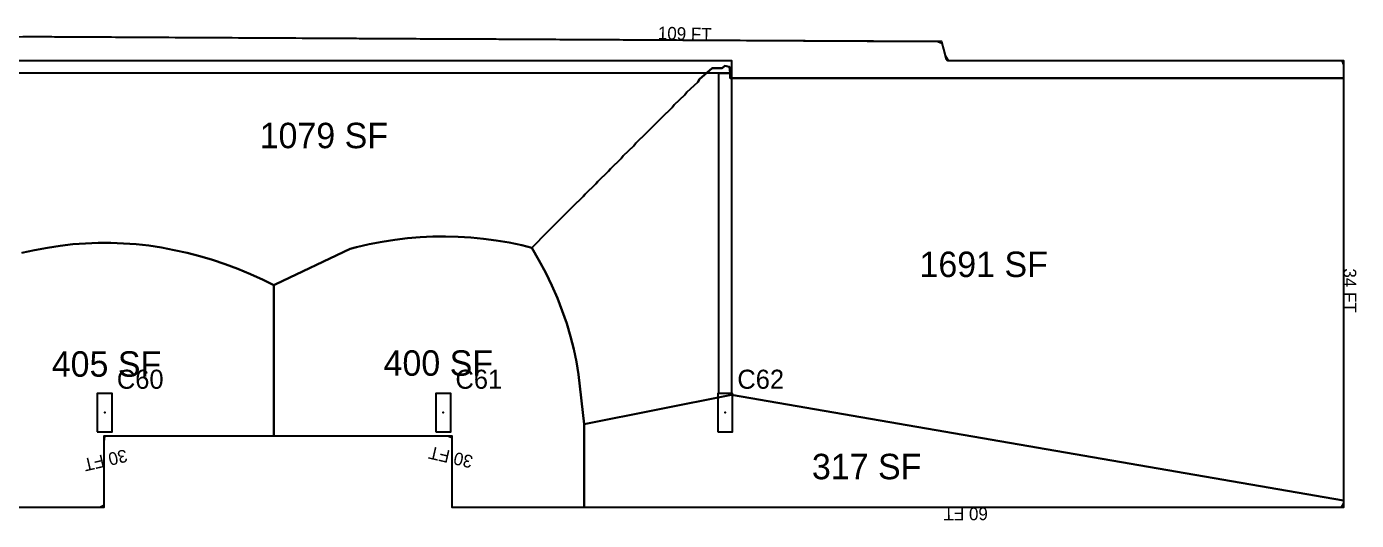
# Model space of a CAD drawing. Header units: metres. Extents: x 3272 to 9634, y 5311 to 56288.
# Drawn here: x 6947 to 8204, y 13495 to 13961 of the extents above; entities that cross this region are included whole.
import ezdxf
from ezdxf.enums import TextEntityAlignment as Align

# ---------------------------------------------------------------- set-up
doc = ezdxf.new("R2010")
doc.units = ezdxf.units.M
for name, color, linetype in [('BOUNDARY', 5, 'Continuous'), ('COL-LABEL', 2, 'Continuous'), ('COLS', 2, 'Continuous'), ('FLOOR_1_AREA_LABELS', 3, 'Continuous'), ('FLOOR_1_BOUNDARY', 5, 'Continuous'), ('FLOOR_1_COLUMNS', 7, 'Continuous'), ('FLOOR_1_FASCADE_COLUMNS', 30, 'Continuous'), ('FLOOR_1_FASCADE_WALLS', 4, 'Continuous'), ('FLOOR_1_LARGE_TRIBUTARY', 6, 'Continuous'), ('FLOOR_1_TRIBUTARY_COL_22', 2, 'Continuous'), ('FLOOR_1_TRIBUTARY_COL_55', 2, 'Continuous'), ('FLOOR_1_TRIBUTARY_COL_60', 2, 'Continuous'), ('FLOOR_1_WALL_TRIBUTARY_36', 1, 'Continuous'), ('FLOOR_1_WALL_TRIBUTARY_37', 1, 'Continuous'), ('WALL', 4, 'Continuous')]:
    doc.layers.add(name, color=color, linetype=linetype)

msp = doc.modelspace()

# ---------------------------------------------------------------- linework, layer by layer
at = {"layer": 'BOUNDARY'}
msp.add_lwpolyline([(6910, 13951.9), (7811.9, 13947.2), (7816.1, 13930.9), (7817.7, 13929.2), (8192, 13929.2), (8192, 13507.1), (7349.6, 13507.1), (7349.6, 13574.5), (7020.5, 13574.5), (7020.5, 13507.1), (6443.2, 13507.1)], dxfattribs=at)
at = {"layer": 'COLS'}
for points in [[(7014.2, 13578.7), (7028.2, 13578.7), (7028.2, 13614.7), (7014.2, 13614.7)], [(7334.2, 13578.7), (7348.2, 13578.7), (7348.2, 13614.7), (7334.2, 13614.7)], [(7600.6, 13578.7), (7614.6, 13578.7), (7614.6, 13614.7), (7600.6, 13614.7)]]:
    msp.add_lwpolyline(points, close=True, dxfattribs=at)
at = {"layer": 'FLOOR_1_BOUNDARY'}
msp.add_lwpolyline([(6910, 13951.9), (7811.9, 13947.2), (7816.1, 13930.9), (7817.7, 13929.2), (8192, 13929.2), (8192, 13507.1), (7349.6, 13507.1), (7349.6, 13574.5), (7020.5, 13574.5), (7020.5, 13507.1), (6443.2, 13507.1)], dxfattribs=at)
at = {"layer": 'FLOOR_1_COLUMNS'}
for p in [(7021.2, 13596.7), (7341.2, 13596.7), (7607.6, 13596.7)]:
    msp.add_point(p, dxfattribs=at)
at = {"layer": 'FLOOR_1_FASCADE_COLUMNS'}
for points in [[(7183.1, 13574.5), (7177.1, 13574.5), (7171.1, 13574.5), (7165.1, 13574.5), (7159.1, 13574.5), (7153.1, 13574.5), (7147.1, 13574.5), (7141.1, 13574.5), (7135.1, 13574.5), (7129.1, 13574.5), (7123.1, 13574.5), (7117.1, 13574.5), (7111.1, 13574.5), (7105.1, 13574.5), (7099.1, 13574.5), (7093.1, 13574.5), (7087.1, 13574.5), (7081.1, 13574.5), (7075.1, 13574.5), (7069.1, 13574.5), (7063.1, 13574.5), (7057.1, 13574.5), (7051.1, 13574.5), (7045.1, 13574.5), (7039.1, 13574.5), (7033.1, 13574.5), (7027.1, 13574.5), (7021.1, 13574.5), (7020.5, 13569), (7020.5, 13563), (7020.5, 13557), (7020.5, 13551), (7020.5, 13545), (7020.5, 13539), (7020.5, 13533), (7020.5, 13527), (7020.5, 13521), (7020.5, 13515), (7020.5, 13509), (7016.5, 13507.1), (7010.5, 13507.1), (7004.5, 13507.1), (6998.5, 13507.1), (6992.5, 13507.1), (6986.5, 13507.1), (6980.5, 13507.1), (6974.5, 13507.1), (6968.5, 13507.1), (6962.5, 13507.1), (6956.5, 13507.1), (6950.5, 13507.1), (6944.5, 13507.1)], [(7475.7, 13507.1), (7469.7, 13507.1), (7463.7, 13507.1), (7457.7, 13507.1), (7451.7, 13507.1), (7445.7, 13507.1), (7439.7, 13507.1), (7433.7, 13507.1), (7427.7, 13507.1), (7421.7, 13507.1), (7415.7, 13507.1), (7409.7, 13507.1), (7403.7, 13507.1), (7397.7, 13507.1), (7391.7, 13507.1), (7385.7, 13507.1), (7379.7, 13507.1), (7373.7, 13507.1), (7367.7, 13507.1), (7361.7, 13507.1), (7355.7, 13507.1), (7349.7, 13507.1), (7349.6, 13513), (7349.6, 13519), (7349.6, 13525), (7349.6, 13531), (7349.6, 13537), (7349.6, 13543), (7349.6, 13549), (7349.6, 13555), (7349.6, 13561), (7349.6, 13567), (7349.6, 13573), (7345.1, 13574.5), (7339.1, 13574.5), (7333.1, 13574.5), (7327.1, 13574.5), (7321.1, 13574.5), (7315.1, 13574.5), (7309.1, 13574.5), (7303.1, 13574.5), (7297.1, 13574.5), (7291.1, 13574.5), (7285.1, 13574.5), (7279.1, 13574.5), (7273.1, 13574.5), (7267.1, 13574.5), (7261.1, 13574.5), (7255.1, 13574.5), (7249.1, 13574.5), (7243.1, 13574.5), (7237.1, 13574.5), (7231.1, 13574.5), (7225.1, 13574.5), (7219.1, 13574.5), (7213.1, 13574.5), (7207.1, 13574.5), (7201.1, 13574.5), (7195.1, 13574.5), (7189.1, 13574.5), (7183.1, 13574.5)], [(8192, 13510.9), (8189.7, 13507.1), (8183.7, 13507.1), (8177.7, 13507.1), (8171.7, 13507.1), (8165.7, 13507.1), (8159.7, 13507.1), (8153.7, 13507.1), (8147.7, 13507.1), (8141.7, 13507.1), (8135.7, 13507.1), (8129.7, 13507.1), (8123.7, 13507.1), (8117.7, 13507.1), (8111.7, 13507.1), (8105.7, 13507.1), (8099.7, 13507.1), (8093.7, 13507.1), (8087.7, 13507.1), (8081.7, 13507.1), (8075.7, 13507.1), (8069.7, 13507.1), (8063.7, 13507.1), (8057.7, 13507.1), (8051.7, 13507.1), (8045.7, 13507.1), (8039.7, 13507.1), (8033.7, 13507.1), (8027.7, 13507.1), (8021.7, 13507.1), (8015.7, 13507.1), (8009.7, 13507.1), (8003.7, 13507.1), (7997.7, 13507.1), (7991.7, 13507.1), (7985.7, 13507.1), (7979.7, 13507.1), (7973.7, 13507.1), (7967.7, 13507.1), (7961.7, 13507.1), (7955.7, 13507.1), (7949.7, 13507.1), (7943.7, 13507.1), (7937.7, 13507.1), (7931.7, 13507.1), (7925.7, 13507.1), (7919.7, 13507.1), (7913.7, 13507.1), (7907.7, 13507.1), (7901.7, 13507.1), (7895.7, 13507.1), (7889.7, 13507.1), (7883.7, 13507.1), (7877.7, 13507.1), (7871.7, 13507.1), (7865.7, 13507.1), (7859.7, 13507.1), (7853.7, 13507.1), (7847.7, 13507.1), (7841.7, 13507.1), (7835.7, 13507.1), (7829.7, 13507.1), (7823.7, 13507.1), (7817.7, 13507.1), (7811.7, 13507.1), (7805.7, 13507.1), (7799.7, 13507.1), (7793.7, 13507.1), (7787.7, 13507.1), (7781.7, 13507.1), (7775.7, 13507.1), (7769.7, 13507.1), (7763.7, 13507.1), (7757.7, 13507.1), (7751.7, 13507.1), (7745.7, 13507.1), (7739.7, 13507.1), (7733.7, 13507.1), (7727.7, 13507.1), (7721.7, 13507.1), (7715.7, 13507.1), (7709.7, 13507.1), (7703.7, 13507.1), (7697.7, 13507.1), (7691.7, 13507.1), (7685.7, 13507.1), (7679.7, 13507.1), (7673.7, 13507.1), (7667.7, 13507.1), (7661.7, 13507.1), (7655.7, 13507.1), (7649.7, 13507.1), (7643.7, 13507.1), (7637.7, 13507.1), (7631.7, 13507.1), (7625.7, 13507.1), (7619.7, 13507.1), (7613.7, 13507.1), (7607.7, 13507.1), (7601.7, 13507.1), (7595.7, 13507.1), (7589.7, 13507.1), (7583.7, 13507.1), (7577.7, 13507.1), (7571.7, 13507.1), (7565.7, 13507.1), (7559.7, 13507.1), (7553.7, 13507.1), (7547.7, 13507.1), (7541.7, 13507.1), (7535.7, 13507.1), (7529.7, 13507.1), (7523.7, 13507.1), (7517.7, 13507.1), (7511.7, 13507.1), (7505.7, 13507.1), (7499.7, 13507.1), (7493.7, 13507.1), (7487.7, 13507.1), (7481.7, 13507.1), (7475.7, 13507.1)]]:
    msp.add_lwpolyline(points, dxfattribs=at)
at = {"layer": 'FLOOR_1_FASCADE_WALLS'}
for points in [[(6943.7, 13951.7), (6949.7, 13951.7), (6955.7, 13951.6), (6961.7, 13951.6), (6967.7, 13951.6), (6973.7, 13951.5), (6979.7, 13951.5), (6985.7, 13951.5), (6991.7, 13951.4), (6997.7, 13951.4), (7003.7, 13951.4), (7009.7, 13951.4), (7015.7, 13951.3), (7021.7, 13951.3), (7027.7, 13951.3), (7033.7, 13951.2), (7039.7, 13951.2), (7045.7, 13951.2), (7051.7, 13951.1), (7057.7, 13951.1), (7063.7, 13951.1), (7069.7, 13951), (7075.7, 13951), (7081.7, 13951), (7087.7, 13950.9), (7093.7, 13950.9), (7099.7, 13950.9), (7105.7, 13950.9), (7111.7, 13950.8), (7117.7, 13950.8), (7123.7, 13950.8), (7129.7, 13950.7), (7135.7, 13950.7), (7141.7, 13950.7), (7147.7, 13950.6), (7153.7, 13950.6), (7159.7, 13950.6), (7165.7, 13950.5), (7171.7, 13950.5), (7177.7, 13950.5), (7183.7, 13950.4), (7189.7, 13950.4), (7195.7, 13950.4), (7201.7, 13950.4), (7207.7, 13950.3), (7213.7, 13950.3), (7219.7, 13950.3), (7225.7, 13950.2), (7231.7, 13950.2), (7237.7, 13950.2), (7243.7, 13950.1), (7249.7, 13950.1), (7255.7, 13950.1), (7261.7, 13950), (7267.7, 13950), (7273.7, 13950), (7279.7, 13949.9), (7285.7, 13949.9), (7291.7, 13949.9), (7297.7, 13949.8), (7303.7, 13949.8), (7309.7, 13949.8), (7315.7, 13949.8), (7321.7, 13949.7), (7327.7, 13949.7), (7333.7, 13949.7), (7339.7, 13949.6), (7345.7, 13949.6), (7351.7, 13949.6), (7357.7, 13949.5), (7363.7, 13949.5), (7369.7, 13949.5), (7375.7, 13949.4), (7381.7, 13949.4), (7387.7, 13949.4), (7393.7, 13949.3), (7399.7, 13949.3), (7405.7, 13949.3), (7411.7, 13949.3), (7417.7, 13949.2), (7423.7, 13949.2), (7429.7, 13949.2), (7435.7, 13949.1), (7441.7, 13949.1), (7447.7, 13949.1), (7453.7, 13949), (7459.7, 13949), (7465.7, 13949), (7471.7, 13948.9), (7477.7, 13948.9), (7483.7, 13948.9), (7489.7, 13948.8), (7495.7, 13948.8), (7501.7, 13948.8), (7507.7, 13948.8), (7513.7, 13948.7), (7519.7, 13948.7), (7525.7, 13948.7), (7531.7, 13948.6), (7537.7, 13948.6), (7543.7, 13948.6), (7549.7, 13948.5), (7555.7, 13948.5), (7561.7, 13948.5), (7567.7, 13948.4), (7573.7, 13948.4), (7579.7, 13948.4), (7585.7, 13948.3), (7591.7, 13948.3), (7597.7, 13948.3), (7603.7, 13948.3), (7609.7, 13948.2), (7615.7, 13948.2), (7621.7, 13948.2), (7627.7, 13948.1), (7633.7, 13948.1), (7639.7, 13948.1), (7645.7, 13948), (7651.7, 13948), (7657.7, 13948), (7663.7, 13947.9), (7669.7, 13947.9), (7675.7, 13947.9), (7681.7, 13947.8), (7687.7, 13947.8), (7693.7, 13947.8), (7699.7, 13947.8), (7705.7, 13947.7), (7711.7, 13947.7), (7717.7, 13947.7), (7723.7, 13947.6), (7729.7, 13947.6), (7735.7, 13947.6), (7741.7, 13947.5), (7747.7, 13947.5), (7753.7, 13947.5), (7759.7, 13947.4), (7765.7, 13947.4), (7771.7, 13947.4), (7777.7, 13947.3), (7783.7, 13947.3), (7789.7, 13947.3), (7795.7, 13947.2), (7801.7, 13947.2), (7807.7, 13947.2), (7812.4, 13945.5), (7813.9, 13939.7), (7815.4, 13933.9), (7818.3, 13929.2), (7824.3, 13929.2), (7830.3, 13929.2), (7836.3, 13929.2), (7842.3, 13929.2), (7848.3, 13929.2), (7854.3, 13929.2), (7860.3, 13929.2), (7866.3, 13929.2), (7872.3, 13929.2), (7878.3, 13929.2), (7884.3, 13929.2), (7890.3, 13929.2), (7896.3, 13929.2), (7902.3, 13929.2), (7908.3, 13929.2), (7914.3, 13929.2), (7920.3, 13929.2), (7926.3, 13929.2), (7932.3, 13929.2), (7938.3, 13929.2), (7944.3, 13929.2), (7950.3, 13929.2), (7956.3, 13929.2), (7962.3, 13929.2), (7968.3, 13929.2), (7974.3, 13929.2), (7980.3, 13929.2), (7986.3, 13929.2), (7992.3, 13929.2), (7998.3, 13929.2), (8004.3, 13929.2), (8010.3, 13929.2), (8016.3, 13929.2), (8022.3, 13929.2), (8028.3, 13929.2), (8034.3, 13929.2), (8040.3, 13929.2), (8046.3, 13929.2), (8052.3, 13929.2), (8058.3, 13929.2), (8064.3, 13929.2), (8070.3, 13929.2), (8076.3, 13929.2), (8082.3, 13929.2), (8088.3, 13929.2), (8094.3, 13929.2), (8100.3, 13929.2), (8106.3, 13929.2), (8112.3, 13929.2), (8118.3, 13929.2), (8124.3, 13929.2), (8130.3, 13929.2), (8136.3, 13929.2), (8142.3, 13929.2), (8148.3, 13929.2), (8154.3, 13929.2), (8160.3, 13929.2), (8166.3, 13929.2), (8172.3, 13929.2), (8178.3, 13929.2), (8184.3, 13929.2), (8190.3, 13929.2), (8192, 13924.9), (8192, 13918.9), (8192, 13912.9)], [(8192, 13912.9), (8192, 13906.9), (8192, 13900.9), (8192, 13894.9), (8192, 13888.9), (8192, 13882.9), (8192, 13876.9), (8192, 13870.9), (8192, 13864.9), (8192, 13858.9), (8192, 13852.9), (8192, 13846.9), (8192, 13840.9), (8192, 13834.9), (8192, 13828.9), (8192, 13822.9), (8192, 13816.9), (8192, 13810.9), (8192, 13804.9), (8192, 13798.9), (8192, 13792.9), (8192, 13786.9), (8192, 13780.9), (8192, 13774.9), (8192, 13768.9), (8192, 13762.9), (8192, 13756.9), (8192, 13750.9), (8192, 13744.9), (8192, 13738.9), (8192, 13732.9), (8192, 13726.9), (8192, 13720.9), (8192, 13714.9), (8192, 13708.9), (8192, 13702.9), (8192, 13696.9), (8192, 13690.9), (8192, 13684.9), (8192, 13678.9), (8192, 13672.9), (8192, 13666.9), (8192, 13660.9), (8192, 13654.9), (8192, 13648.9), (8192, 13642.9), (8192, 13636.9), (8192, 13630.9), (8192, 13624.9), (8192, 13618.9), (8192, 13612.9), (8192, 13606.9), (8192, 13600.9), (8192, 13594.9), (8192, 13588.9), (8192, 13582.9), (8192, 13576.9), (8192, 13570.9), (8192, 13564.9), (8192, 13558.9), (8192, 13552.9), (8192, 13546.9), (8192, 13540.9), (8192, 13534.9), (8192, 13528.9), (8192, 13522.9), (8192, 13516.9), (8192, 13510.9)]]:
    msp.add_lwpolyline(points, dxfattribs=at)
at = {"layer": 'FLOOR_1_LARGE_TRIBUTARY'}
for points in [[(6947.3, 13951.7), (6959.3, 13951.6), (6971.3, 13951.6), (6983.3, 13951.5), (6995.3, 13951.4), (7007.3, 13951.4), (7019.3, 13951.3), (7031.3, 13951.2), (7031.3, 13951.2), (7043.3, 13951.2), (7055.3, 13951.1), (7067.3, 13951.1), (7079.3, 13951), (7091.3, 13950.9), (7103.3, 13950.9), (7115.3, 13950.8), (7127.3, 13950.7), (7139.3, 13950.7), (7151.3, 13950.6), (7163.3, 13950.6), (7175.3, 13950.5), (7187.3, 13950.4), (7199.3, 13950.4), (7211.3, 13950.3), (7223.3, 13950.2), (7235.3, 13950.2), (7247.3, 13950.1), (7259.3, 13950.1), (7271.3, 13950), (7283.3, 13949.9), (7295.3, 13949.9), (7307.3, 13949.8), (7319.3, 13949.7), (7331.3, 13949.7), (7343.3, 13949.6), (7355.3, 13949.5), (7367.3, 13949.5), (7379.3, 13949.4), (7391.3, 13949.4), (7403.3, 13949.3), (7415.3, 13949.2), (7427.3, 13949.2), (7439.3, 13949.1), (7451.3, 13949), (7463.3, 13949), (7475.3, 13948.9), (7487.3, 13948.9), (7499.3, 13948.8), (7511.3, 13948.7), (7523.3, 13948.7), (7535.3, 13948.6), (7547.3, 13948.5), (7559.3, 13948.5), (7571.3, 13948.4), (7583.3, 13948.4), (7595.3, 13948.3), (7607.3, 13948.2), (7811.9, 13947.2), (7816.1, 13930.9), (7817.7, 13929.2), (7854.2, 13929.2), (8192, 13929.2), (8192, 13917.3), (8192, 13912.3), (7612.4, 13912.3), (7612.4, 13917.3), (7611.6, 13923.2), (7607.3, 13924), (7604.9, 13922), (7595.3, 13921.8), (7583.3, 13911.6), (7581.6, 13908.7), (7571.3, 13899.2), (7569.5, 13896.7), (7559.3, 13887.1), (7557.4, 13884.7), (7547.3, 13875), (7545.3, 13872.7), (7535.3, 13863), (7533.3, 13860.7), (7523.3, 13851), (7521.3, 13848.7), (7511.3, 13839), (7509.3, 13836.7), (7499.3, 13826.9), (7497.3, 13824.7), (7487.3, 13814.9), (7485.3, 13812.7), (7475.3, 13802.9), (7473.3, 13800.7), (7463.3, 13790.9), (7461.2, 13788.7), (7451.3, 13778.9), (7449.2, 13776.7), (7439.3, 13766.9), (7437.2, 13764.7), (7427.3, 13754.9), (7425.2, 13752.7), (7424.9, 13752.4), (7415.3, 13754.7), (7403.3, 13757.2), (7391.3, 13759.2), (7379.3, 13760.8), (7367.3, 13762), (7355.3, 13762.7), (7343.3, 13763), (7331.3, 13762.8), (7319.3, 13762.3), (7307.3, 13761.3), (7295.3, 13759.8), (7283.3, 13757.9), (7271.3, 13755.6), (7259.3, 13752.9), (7253.2, 13751.3), (7183, 13718), (7181.2, 13717), (7171, 13721.9), (7159, 13727.3), (7147, 13732.3), (7135, 13736.8), (7123, 13740.8), (7111, 13744.4), (7099, 13747.5), (7087, 13750.2), (7075, 13752.5), (7063, 13754.3), (7051, 13755.6), (7039, 13756.5), (7027, 13756.9), (7015, 13756.9), (7003, 13756.5), (6991, 13755.6), (6979, 13754.2), (6967, 13752.4), (6955, 13750.2), (6943, 13747.5)], [(6943, 13747.5), (6955, 13750.2), (6967, 13752.4), (6979, 13754.2), (6991, 13755.6), (7003, 13756.5), (7015, 13756.9), (7027, 13756.9), (7039, 13756.5), (7051, 13755.6), (7063, 13754.3), (7075, 13752.5), (7087, 13750.2), (7099, 13747.5), (7111, 13744.4), (7123, 13740.8), (7135, 13736.8), (7147, 13732.3), (7159, 13727.3), (7171, 13721.9), (7181.2, 13717), (7181.2, 13574.5), (7020.5, 13574.5), (7020.5, 13507.1), (6891.9, 13507.1)]]:
    msp.add_lwpolyline(points, dxfattribs=at)
for points in [[(7464.5, 13656.7), (7461.5, 13668.7), (7457.9, 13680.7), (7453.7, 13692.7), (7449, 13704.7), (7443.8, 13716.7), (7438, 13728.7), (7431.6, 13740.7), (7424.9, 13752.4), (7425.2, 13752.7), (7427.3, 13754.9), (7437.2, 13764.7), (7439.3, 13766.9), (7449.2, 13776.7), (7451.3, 13778.9), (7461.2, 13788.7), (7463.3, 13790.9), (7473.3, 13800.7), (7475.3, 13802.9), (7485.3, 13812.7), (7487.3, 13814.9), (7497.3, 13824.7), (7499.3, 13826.9), (7509.3, 13836.7), (7511.3, 13839), (7521.3, 13848.7), (7523.3, 13851), (7533.3, 13860.7), (7535.3, 13863), (7545.3, 13872.7), (7547.3, 13875), (7557.4, 13884.7), (7559.3, 13887.1), (7569.5, 13896.7), (7571.3, 13899.2), (7581.6, 13908.7), (7583.3, 13911.6), (7595.3, 13921.8), (7604.9, 13922), (7607.3, 13924), (7611.6, 13923.2), (7612.4, 13917.3), (7612.4, 13912.3), (8192, 13912.3), (8192, 13901.5), (8192, 13889.5), (8192, 13877.5), (8192, 13865.5), (8192, 13853.5), (8192, 13841.5), (8192, 13829.5), (8192, 13817.5), (8192, 13805.5), (8192, 13793.5), (8192, 13781.5), (8192, 13769.5), (8192, 13757.5), (8192, 13745.5), (8192, 13733.5), (8192, 13721.5), (8192, 13709.5), (8192, 13697.5), (8192, 13685.5), (8192, 13673.5), (8192, 13661.5), (8192, 13649.5), (8192, 13637.5), (8192, 13513.7), (7613.7, 13613.6), (7474.4, 13585.7), (7468.9, 13632.7), (7467, 13644.7), (7464.5, 13656.7)], [(7181.2, 13717), (7183, 13718), (7253.2, 13751.3), (7259.3, 13752.9), (7271.3, 13755.6), (7283.3, 13757.9), (7295.3, 13759.8), (7307.3, 13761.3), (7319.3, 13762.3), (7331.3, 13762.8), (7343.3, 13763), (7355.3, 13762.7), (7367.3, 13762), (7379.3, 13760.8), (7391.3, 13759.2), (7403.3, 13757.2), (7415.3, 13754.7), (7424.9, 13752.4), (7431.6, 13740.7), (7438, 13728.7), (7443.8, 13716.7), (7449, 13704.7), (7453.7, 13692.7), (7457.9, 13680.7), (7461.5, 13668.7), (7464.5, 13656.7), (7467, 13644.7), (7468.9, 13632.7), (7474.4, 13585.7), (7474.4, 13507.1), (7349.6, 13507.1), (7349.6, 13574.5), (7181.2, 13574.5), (7181.2, 13717)], [(7474.4, 13585.7), (7613.7, 13613.6), (8192, 13513.7), (8192, 13507.1), (7474.4, 13507.1), (7474.4, 13585.7)]]:
    msp.add_lwpolyline(points, close=True, dxfattribs=at)
at = {"layer": 'FLOOR_1_TRIBUTARY_COL_22'}
msp.add_lwpolyline([(6943, 13747.5), (6955, 13750.2), (6967, 13752.4), (6979, 13754.2), (6991, 13755.6), (7003, 13756.5), (7015, 13756.9), (7027, 13756.9), (7039, 13756.5), (7051, 13755.6), (7063, 13754.3), (7075, 13752.5), (7087, 13750.2), (7099, 13747.5), (7111, 13744.4), (7123, 13740.8), (7135, 13736.8), (7147, 13732.3), (7159, 13727.3), (7171, 13721.9), (7181.2, 13717), (7181.2, 13574.5), (7020.5, 13574.5), (7020.5, 13507.1), (6891.9, 13507.1)], dxfattribs=at)
at = {"layer": 'FLOOR_1_TRIBUTARY_COL_55'}
msp.add_lwpolyline([(7181.2, 13717), (7183, 13718), (7253.2, 13751.3), (7259.3, 13752.9), (7271.3, 13755.6), (7283.3, 13757.9), (7295.3, 13759.8), (7307.3, 13761.3), (7319.3, 13762.3), (7331.3, 13762.8), (7343.3, 13763), (7355.3, 13762.7), (7367.3, 13762), (7379.3, 13760.8), (7391.3, 13759.2), (7403.3, 13757.2), (7415.3, 13754.7), (7424.9, 13752.4), (7431.6, 13740.7), (7438, 13728.7), (7443.8, 13716.7), (7449, 13704.7), (7453.7, 13692.7), (7457.9, 13680.7), (7461.5, 13668.7), (7464.5, 13656.7), (7467, 13644.7), (7468.9, 13632.7), (7474.4, 13585.7), (7474.4, 13507.1), (7349.6, 13507.1), (7349.6, 13574.5), (7181.2, 13574.5), (7181.2, 13717)], close=True, dxfattribs=at)
at = {"layer": 'FLOOR_1_TRIBUTARY_COL_60'}
msp.add_lwpolyline([(7474.4, 13585.7), (7613.7, 13613.6), (8192, 13513.7), (8192, 13507.1), (7474.4, 13507.1), (7474.4, 13585.7)], close=True, dxfattribs=at)
at = {"layer": 'FLOOR_1_WALL_TRIBUTARY_36'}
msp.add_lwpolyline([(6947.3, 13951.7), (6959.3, 13951.6), (6971.3, 13951.6), (6983.3, 13951.5), (6995.3, 13951.4), (7007.3, 13951.4), (7019.3, 13951.3), (7031.3, 13951.2), (7031.3, 13951.2), (7043.3, 13951.2), (7055.3, 13951.1), (7067.3, 13951.1), (7079.3, 13951), (7091.3, 13950.9), (7103.3, 13950.9), (7115.3, 13950.8), (7127.3, 13950.7), (7139.3, 13950.7), (7151.3, 13950.6), (7163.3, 13950.6), (7175.3, 13950.5), (7187.3, 13950.4), (7199.3, 13950.4), (7211.3, 13950.3), (7223.3, 13950.2), (7235.3, 13950.2), (7247.3, 13950.1), (7259.3, 13950.1), (7271.3, 13950), (7283.3, 13949.9), (7295.3, 13949.9), (7307.3, 13949.8), (7319.3, 13949.7), (7331.3, 13949.7), (7343.3, 13949.6), (7355.3, 13949.5), (7367.3, 13949.5), (7379.3, 13949.4), (7391.3, 13949.4), (7403.3, 13949.3), (7415.3, 13949.2), (7427.3, 13949.2), (7439.3, 13949.1), (7451.3, 13949), (7463.3, 13949), (7475.3, 13948.9), (7487.3, 13948.9), (7499.3, 13948.8), (7511.3, 13948.7), (7523.3, 13948.7), (7535.3, 13948.6), (7547.3, 13948.5), (7559.3, 13948.5), (7571.3, 13948.4), (7583.3, 13948.4), (7595.3, 13948.3), (7607.3, 13948.2), (7811.9, 13947.2), (7816.1, 13930.9), (7817.7, 13929.2), (7854.2, 13929.2), (8192, 13929.2), (8192, 13917.3), (8192, 13912.3), (7612.4, 13912.3), (7612.4, 13917.3), (7611.6, 13923.2), (7607.3, 13924), (7604.9, 13922), (7595.3, 13921.8), (7583.3, 13911.6), (7581.6, 13908.7), (7571.3, 13899.2), (7569.5, 13896.7), (7559.3, 13887.1), (7557.4, 13884.7), (7547.3, 13875), (7545.3, 13872.7), (7535.3, 13863), (7533.3, 13860.7), (7523.3, 13851), (7521.3, 13848.7), (7511.3, 13839), (7509.3, 13836.7), (7499.3, 13826.9), (7497.3, 13824.7), (7487.3, 13814.9), (7485.3, 13812.7), (7475.3, 13802.9), (7473.3, 13800.7), (7463.3, 13790.9), (7461.2, 13788.7), (7451.3, 13778.9), (7449.2, 13776.7), (7439.3, 13766.9), (7437.2, 13764.7), (7427.3, 13754.9), (7425.2, 13752.7), (7424.9, 13752.4), (7415.3, 13754.7), (7403.3, 13757.2), (7391.3, 13759.2), (7379.3, 13760.8), (7367.3, 13762), (7355.3, 13762.7), (7343.3, 13763), (7331.3, 13762.8), (7319.3, 13762.3), (7307.3, 13761.3), (7295.3, 13759.8), (7283.3, 13757.9), (7271.3, 13755.6), (7259.3, 13752.9), (7253.2, 13751.3), (7183, 13718), (7181.2, 13717), (7171, 13721.9), (7159, 13727.3), (7147, 13732.3), (7135, 13736.8), (7123, 13740.8), (7111, 13744.4), (7099, 13747.5), (7087, 13750.2), (7075, 13752.5), (7063, 13754.3), (7051, 13755.6), (7039, 13756.5), (7027, 13756.9), (7015, 13756.9), (7003, 13756.5), (6991, 13755.6), (6979, 13754.2), (6967, 13752.4), (6955, 13750.2), (6943, 13747.5)], dxfattribs=at)
at = {"layer": 'FLOOR_1_WALL_TRIBUTARY_37'}
msp.add_lwpolyline([(7464.5, 13656.7), (7461.5, 13668.7), (7457.9, 13680.7), (7453.7, 13692.7), (7449, 13704.7), (7443.8, 13716.7), (7438, 13728.7), (7431.6, 13740.7), (7424.9, 13752.4), (7425.2, 13752.7), (7427.3, 13754.9), (7437.2, 13764.7), (7439.3, 13766.9), (7449.2, 13776.7), (7451.3, 13778.9), (7461.2, 13788.7), (7463.3, 13790.9), (7473.3, 13800.7), (7475.3, 13802.9), (7485.3, 13812.7), (7487.3, 13814.9), (7497.3, 13824.7), (7499.3, 13826.9), (7509.3, 13836.7), (7511.3, 13839), (7521.3, 13848.7), (7523.3, 13851), (7533.3, 13860.7), (7535.3, 13863), (7545.3, 13872.7), (7547.3, 13875), (7557.4, 13884.7), (7559.3, 13887.1), (7569.5, 13896.7), (7571.3, 13899.2), (7581.6, 13908.7), (7583.3, 13911.6), (7595.3, 13921.8), (7604.9, 13922), (7607.3, 13924), (7611.6, 13923.2), (7612.4, 13917.3), (7612.4, 13912.3), (8192, 13912.3), (8192, 13901.5), (8192, 13889.5), (8192, 13877.5), (8192, 13865.5), (8192, 13853.5), (8192, 13841.5), (8192, 13829.5), (8192, 13817.5), (8192, 13805.5), (8192, 13793.5), (8192, 13781.5), (8192, 13769.5), (8192, 13757.5), (8192, 13745.5), (8192, 13733.5), (8192, 13721.5), (8192, 13709.5), (8192, 13697.5), (8192, 13685.5), (8192, 13673.5), (8192, 13661.5), (8192, 13649.5), (8192, 13637.5), (8192, 13513.7), (7613.7, 13613.6), (7474.4, 13585.7), (7468.9, 13632.7), (7467, 13644.7), (7464.5, 13656.7)], close=True, dxfattribs=at)
at = {"layer": 'WALL'}
for points in [[(7189, 13917.1), (7181.8, 13917.1), (6897.1, 13917.1), (6897.1, 13929.1), (7613.6, 13929.1), (7613.6, 13917.1)], [(7601.6, 13614.7), (7601.6, 13797.6), (7601.6, 13917.1), (7613.6, 13917.1), (7613.6, 13614.7)]]:
    msp.add_lwpolyline(points, close=True, dxfattribs=at)

# ---------------------------------------------------------------- texts
at = {"layer": 'COL-LABEL'}
for s, p in [('C60', (7032.7, 13619.2)), ('C61', (7352.7, 13619.2)), ('C62', (7619.1, 13619.2))]:
    msp.add_text(s, height=18, dxfattribs=at).set_placement(p)
at = {"layer": 'FLOOR_1_AREA_LABELS'}
for s, p in [('1079 SF', (7228.3, 13858.3)), ('1691 SF', (7851.9, 13736.7)), ('405 SF', (7022.9, 13642.6)), ('400 SF', (7336.5, 13643.5)), ('317 SF', (7741.3, 13545.8))]:
    msp.add_text(s, height=24, dxfattribs=at).set_placement(p, align=Align.MIDDLE_CENTER)
at = {"layer": 'FLOOR_1_FASCADE_COLUMNS'}
for s, rotation, p in [('30 FT', -167.0335, (7021.9, 13551.7)), ('30 FT', 167.0335, (7348.3, 13554.6)), ('60 FT', -179.7014, (7834.9, 13501.1))]:
    msp.add_text(s, height=12, rotation=rotation, dxfattribs=at).set_placement(p, align=Align.MIDDLE_CENTER)
at = {"layer": 'FLOOR_1_FASCADE_WALLS'}
for s, rotation, p in [('109 FT', -1.7545, (7569.4, 13954.4)), ('34 FT', -90, (8198, 13711.9))]:
    msp.add_text(s, height=12, rotation=rotation, dxfattribs=at).set_placement(p, align=Align.MIDDLE_CENTER)

doc.saveas('drawing.dxf')
